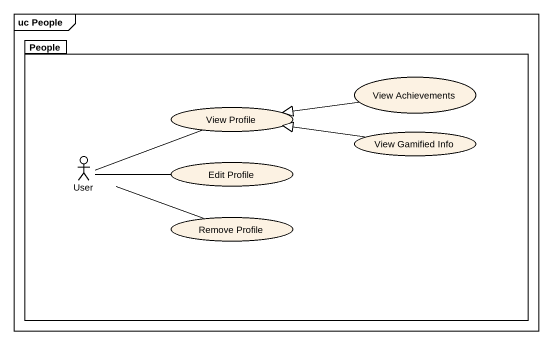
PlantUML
@startuml
mainframe uc People
package People {
  usecase "View Achievements" as View_Achievements
  usecase "View Profile" as View_Profile
  usecase "View Gamified Info" as View_Gamified_Info
  actor User
  usecase "Edit Profile" as Edit_Profile
  usecase "Remove Profile" as Remove_Profile
}
View_Achievements -left-|> View_Profile
View_Gamified_Info -left-|> View_Profile
User -right- View_Profile
User -right- Edit_Profile
User -right- Remove_Profile
@enduml
